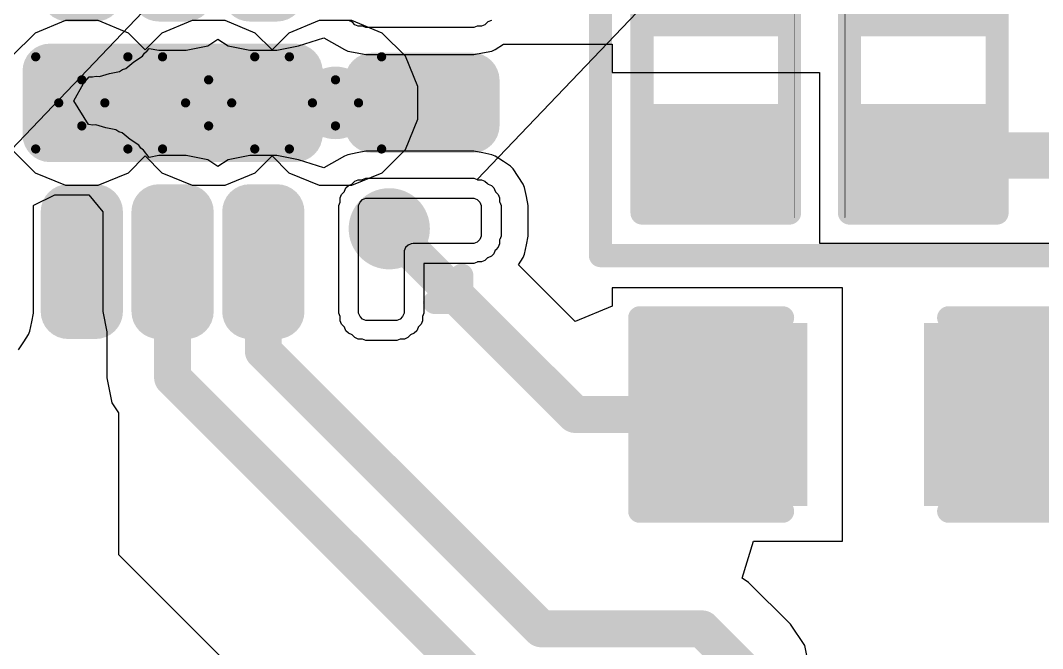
# Model space of a CAD drawing. Header units: inches. Extents: x -11 to 5428, y 0 to 5423.
# Drawn here: x 318.52 to 324.15, y 66.49 to 69.95 of the extents above; entities that cross this region are included whole.
import ezdxf

# ---------------------------------------------------------------- set-up
doc = ezdxf.new("R2010")
doc.units = ezdxf.units.IN
for name, color, linetype in [('Bottom Layer', 5, 'Continuous'), ('Drill Drawing', 1, 'Continuous'), ('GND', 16, 'Continuous'), ('PWR', 76, 'Continuous'), ('Top Layer', 1, 'Continuous'), ('Top Overlay', 2, 'Continuous'), ('Top Paste', 8, 'Continuous'), ('Top Solder', 216, 'Continuous'), ('Via Holes', 16, 'Continuous')]:
    doc.layers.add(name, color=color, linetype=linetype)

# ---------------------------------------------------------------- blocks, each defined once
blk = doc.blocks.new('C___0603_585')
at = {"layer": 'Top Layer'}
for points in [[(-0.381, 0.4445), (-0.381, -0.4445), (-1.143, -0.4445), (-1.143, 0.4445)], [(1.143, 0.4445), (1.143, -0.4445), (0.381, -0.4445), (0.381, 0.4445)]]:
    blk.add_hatch(color=1, dxfattribs=at).paths.add_polyline_path(points)
at = {"layer": 'Top Paste'}
for points in [[(-0.381, 0.4445), (-0.381, -0.4445), (-1.143, -0.4445), (-1.143, 0.4445)], [(1.143, 0.4445), (1.143, -0.4445), (0.381, -0.4445), (0.381, 0.4445)]]:
    blk.add_hatch(color=8, dxfattribs=at).paths.add_polyline_path(points)
at = {"layer": 'Top Solder'}
for points in [[(-0.321, 0.5045), (-0.321, -0.5045), (-1.203, -0.5045), (-1.203, 0.5045)], [(1.203, 0.5045), (1.203, -0.5045), (0.321, -0.5045), (0.321, 0.5045)]]:
    blk.add_hatch(color=216, dxfattribs=at).paths.add_polyline_path(points)
at = {"layer": 'Top Overlay'}
for points in [[(-1.2446, 0.5334, 0.127, 0.127, 0), (-1.2446, -0.5334, 0.127, 0.127, 0)], [(-0.4572, 0.5334, 0.127, 0.127, 0), (-1.2446, 0.5334, 0.127, 0.127, 0)], [(1.2446, 0.5334, 0.127, 0.127, 0), (0.4572, 0.5334, 0.127, 0.127, 0)], [(1.2446, 0.5334, 0.127, 0.127, 0), (1.2446, -0.5334, 0.127, 0.127, 0)], [(-0.4572, -0.5334, 0.127, 0.127, 0), (-1.2446, -0.5334, 0.127, 0.127, 0)], [(1.2446, -0.5334, 0.127, 0.127, 0), (0.4572, -0.5334, 0.127, 0.127, 0)]]:
    blk.add_lwpolyline(points, format="xyseb", dxfattribs=at)
for points in [[(-1.2764, 0.5334, 0.0635, 0.0635, 1), (-1.2129, 0.5334, 0.0635, 0.0635, 1)], [(-1.2764, 0.5334, 0.0635, 0.0635, 1), (-1.2129, 0.5334, 0.0635, 0.0635, 1)], [(-0.489, 0.5334, 0.0635, 0.0635, 1), (-0.4255, 0.5334, 0.0635, 0.0635, 1)], [(0.4254, 0.5334, 0.0635, 0.0635, 1), (0.4889, 0.5334, 0.0635, 0.0635, 1)], [(1.2128, 0.5334, 0.0635, 0.0635, 1), (1.2763, 0.5334, 0.0635, 0.0635, 1)], [(1.2128, 0.5334, 0.0635, 0.0635, 1), (1.2763, 0.5334, 0.0635, 0.0635, 1)], [(-1.2764, -0.5334, 0.0635, 0.0635, 1), (-1.2129, -0.5334, 0.0635, 0.0635, 1)], [(-1.2764, -0.5334, 0.0635, 0.0635, 1), (-1.2129, -0.5334, 0.0635, 0.0635, 1)], [(-0.489, -0.5334, 0.0635, 0.0635, 1), (-0.4255, -0.5334, 0.0635, 0.0635, 1)], [(0.4254, -0.5334, 0.0635, 0.0635, 1), (0.4889, -0.5334, 0.0635, 0.0635, 1)], [(1.2128, -0.5334, 0.0635, 0.0635, 1), (1.2763, -0.5334, 0.0635, 0.0635, 1)], [(1.2128, -0.5334, 0.0635, 0.0635, 1), (1.2763, -0.5334, 0.0635, 0.0635, 1)]]:
    blk.add_lwpolyline(points, format="xyseb", close=True, dxfattribs=at)
blk = doc.blocks.new('R___0402_596')
at = {"layer": 'Top Layer'}
for points in [[(-0.6985, -0.3175), (-0.6985, 0.3175), (-0.2413, 0.3175), (-0.2413, -0.3175)], [(0.2413, -0.3175), (0.2413, 0.3175), (0.6985, 0.3175), (0.6985, -0.3175)]]:
    blk.add_hatch(color=1, dxfattribs=at).paths.add_polyline_path(points)
at = {"layer": 'Top Paste'}
for points in [[(-0.6985, -0.3175), (-0.6985, 0.3175), (-0.2413, 0.3175), (-0.2413, -0.3175)], [(0.2413, -0.3175), (0.2413, 0.3175), (0.6985, 0.3175), (0.6985, -0.3175)]]:
    blk.add_hatch(color=8, dxfattribs=at).paths.add_polyline_path(points)
at = {"layer": 'Top Solder'}
for points in [[(-0.7535, -0.3725), (-0.7535, 0.3725), (-0.1863, 0.3725), (-0.1863, -0.3725)], [(0.1863, -0.3725), (0.1863, 0.3725), (0.7535, 0.3725), (0.7535, -0.3725)]]:
    blk.add_hatch(color=216, dxfattribs=at).paths.add_polyline_path(points)
at = {"layer": 'Top Overlay'}
for points in [[(-0.7874, -0.4064, 0.127, 0.127, 0), (-0.7874, 0.4064, 0.127, 0.127, 0)], [(0.7874, 0.4064, 0.127, 0.127, 0), (-0.7874, 0.4064, 0.127, 0.127, 0)], [(0.7874, -0.4064, 0.127, 0.127, 0), (0.7874, 0.4064, 0.127, 0.127, 0)], [(0.7874, -0.4064, 0.127, 0.127, 0), (-0.7874, -0.4064, 0.127, 0.127, 0)], [(0.8128, -0.4318, 0.00323, 0.00323, 0), (-0.8128, -0.4318, 0.00323, 0.00323, 0)]]:
    blk.add_lwpolyline(points, format="xyseb", dxfattribs=at)
for points in [[(-0.8191, 0.4064, 0.0635, 0.0635, 1), (-0.7556, 0.4064, 0.0635, 0.0635, 1)], [(-0.8191, 0.4064, 0.0635, 0.0635, 1), (-0.7556, 0.4064, 0.0635, 0.0635, 1)], [(0.7557, 0.4064, 0.0635, 0.0635, 1), (0.8192, 0.4064, 0.0635, 0.0635, 1)], [(0.7557, 0.4064, 0.0635, 0.0635, 1), (0.8192, 0.4064, 0.0635, 0.0635, 1)], [(-0.8191, -0.4064, 0.0635, 0.0635, 1), (-0.7556, -0.4064, 0.0635, 0.0635, 1)], [(-0.8191, -0.4064, 0.0635, 0.0635, 1), (-0.7556, -0.4064, 0.0635, 0.0635, 1)], [(0.7557, -0.4064, 0.0635, 0.0635, 1), (0.8192, -0.4064, 0.0635, 0.0635, 1)], [(0.7557, -0.4064, 0.0635, 0.0635, 1), (0.8192, -0.4064, 0.0635, 0.0635, 1)], [(-0.8136, -0.4318, 0.00161, 0.00161, 1), (-0.812, -0.4318, 0.00161, 0.00161, 1)], [(0.812, -0.4318, 0.00161, 0.00161, 1), (0.8136, -0.4318, 0.00161, 0.00161, 1)]]:
    blk.add_lwpolyline(points, format="xyseb", close=True, dxfattribs=at)
blk = doc.blocks.new('R___0402_609')
at = {"layer": 'Top Layer'}
for points in [[(-0.6985, -0.3175), (-0.6985, 0.3175), (-0.2413, 0.3175), (-0.2413, -0.3175)], [(0.2413, -0.3175), (0.2413, 0.3175), (0.6985, 0.3175), (0.6985, -0.3175)]]:
    blk.add_hatch(color=1, dxfattribs=at).paths.add_polyline_path(points)
at = {"layer": 'Top Paste'}
for points in [[(-0.6985, -0.3175), (-0.6985, 0.3175), (-0.2413, 0.3175), (-0.2413, -0.3175)], [(0.2413, -0.3175), (0.2413, 0.3175), (0.6985, 0.3175), (0.6985, -0.3175)]]:
    blk.add_hatch(color=8, dxfattribs=at).paths.add_polyline_path(points)
at = {"layer": 'Top Solder'}
for points in [[(-0.7535, -0.3725), (-0.7535, 0.3725), (-0.1863, 0.3725), (-0.1863, -0.3725)], [(0.1863, -0.3725), (0.1863, 0.3725), (0.7535, 0.3725), (0.7535, -0.3725)]]:
    blk.add_hatch(color=216, dxfattribs=at).paths.add_polyline_path(points)
at = {"layer": 'Top Overlay'}
for points in [[(-0.7874, 0.4064, 0.127, 0.127, 0), (-0.7874, -0.4064, 0.127, 0.127, 0)], [(-0.7874, 0.4064, 0.127, 0.127, 0), (0.7874, 0.4064, 0.127, 0.127, 0)], [(0.7874, 0.4064, 0.127, 0.127, 0), (0.7874, -0.4064, 0.127, 0.127, 0)], [(-0.7874, -0.4064, 0.127, 0.127, 0), (0.7874, -0.4064, 0.127, 0.127, 0)], [(-0.8128, -0.4318, 0.00323, 0.00323, 0), (0.8128, -0.4318, 0.00323, 0.00323, 0)]]:
    blk.add_lwpolyline(points, format="xyseb", dxfattribs=at)
for points in [[(-0.8192, 0.4064, 0.0635, 0.0635, 1), (-0.7557, 0.4064, 0.0635, 0.0635, 1)], [(-0.8192, 0.4064, 0.0635, 0.0635, 1), (-0.7557, 0.4064, 0.0635, 0.0635, 1)], [(0.7556, 0.4064, 0.0635, 0.0635, 1), (0.8191, 0.4064, 0.0635, 0.0635, 1)], [(0.7556, 0.4064, 0.0635, 0.0635, 1), (0.8191, 0.4064, 0.0635, 0.0635, 1)], [(-0.8192, -0.4064, 0.0635, 0.0635, 1), (-0.7557, -0.4064, 0.0635, 0.0635, 1)], [(-0.8192, -0.4064, 0.0635, 0.0635, 1), (-0.7557, -0.4064, 0.0635, 0.0635, 1)], [(0.7556, -0.4064, 0.0635, 0.0635, 1), (0.8191, -0.4064, 0.0635, 0.0635, 1)], [(0.7556, -0.4064, 0.0635, 0.0635, 1), (0.8191, -0.4064, 0.0635, 0.0635, 1)], [(-0.8136, -0.4318, 0.00161, 0.00161, 1), (-0.812, -0.4318, 0.00161, 0.00161, 1)], [(0.812, -0.4318, 0.00161, 0.00161, 1), (0.8136, -0.4318, 0.00161, 0.00161, 1)]]:
    blk.add_lwpolyline(points, format="xyseb", close=True, dxfattribs=at)
blk = doc.blocks.new('13_WQFN_HR__3_2__610')
at = {"layer": 'Top Layer'}
h = blk.add_hatch(color=1, dxfattribs=at)
edge = h.paths.add_edge_path()
edge.add_arc((-0.1755, 0.6755), 0.0495, 90, 180)
edge.add_line((-0.225, 0.6755), (-0.225, -0.6755))
edge.add_arc((-0.1755, -0.6755), 0.0495, 180, 270)
edge.add_line((-0.1755, -0.725), (0.1755, -0.725))
edge.add_arc((0.1755, -0.6755), 0.0495, 270, 360)
edge.add_line((0.225, -0.6755), (0.225, 0.6755))
edge.add_arc((0.1755, 0.6755), 0.0495, 0, 90)
edge.add_line((0.1755, 0.725), (-0.1755, 0.725))
h = blk.add_hatch(color=1, dxfattribs=at)
edge = h.paths.add_edge_path()
edge.add_arc((-1.15, 0.575), 0.05, 90, 180)
edge.add_line((-1.2, 0.575), (-1.2, 0.425))
edge.add_arc((-1.15, 0.425), 0.05, 180, 270)
edge.add_line((-1.15, 0.375), (-0.6, 0.375))
edge.add_arc((-0.6, 0.425), 0.05, 270, 360)
edge.add_line((-0.55, 0.425), (-0.55, 0.575))
edge.add_arc((-0.6, 0.575), 0.05, 0, 90)
edge.add_line((-0.6, 0.625), (-1.15, 0.625))
h = blk.add_hatch(color=1, dxfattribs=at)
edge = h.paths.add_edge_path()
edge.add_arc((-1.15, 0.075), 0.05, 90, 180)
edge.add_line((-1.2, 0.075), (-1.2, -0.075))
edge.add_arc((-1.15, -0.075), 0.05, 180, 270)
edge.add_line((-1.15, -0.125), (-0.6, -0.125))
edge.add_arc((-0.6, -0.075), 0.05, 270, 360)
edge.add_line((-0.55, -0.075), (-0.55, 0.075))
edge.add_arc((-0.6, 0.075), 0.05, 0, 90)
edge.add_line((-0.6, 0.125), (-1.15, 0.125))
h = blk.add_hatch(color=1, dxfattribs=at)
edge = h.paths.add_edge_path()
edge.add_arc((-1.15, -0.425), 0.05, 90, 180)
edge.add_line((-1.2, -0.425), (-1.2, -0.575))
edge.add_arc((-1.15, -0.575), 0.05, 180, 270)
edge.add_line((-1.15, -0.625), (-0.6, -0.625))
edge.add_arc((-0.6, -0.575), 0.05, 270, 360)
edge.add_line((-0.55, -0.575), (-0.55, -0.425))
edge.add_arc((-0.6, -0.425), 0.05, 0, 90)
edge.add_line((-0.6, -0.375), (-1.15, -0.375))
h = blk.add_hatch(color=1, dxfattribs=at)
edge = h.paths.add_edge_path()
edge.add_arc((-0.1242, -1.1007), 0.0507, 90, 180)
edge.add_line((-0.175, -1.1007), (-0.175, -1.6492))
edge.add_arc((-0.1242, -1.6492), 0.0507, 180, 270)
edge.add_line((-0.1242, -1.7), (0.1243, -1.7))
edge.add_arc((0.1243, -1.6492), 0.0507, 270, 360)
edge.add_line((0.175, -1.6492), (0.175, -1.1007))
edge.add_arc((0.1243, -1.1007), 0.0507, 0, 90)
edge.add_line((0.1243, -1.05), (-0.1242, -1.05))
h = blk.add_hatch(color=1, dxfattribs=at)
edge = h.paths.add_edge_path()
edge.add_arc((-0.6938, -1.1938), 0.1221, 0, 360)
at = {"layer": 'Top Paste'}
h = blk.add_hatch(color=8, dxfattribs=at)
edge = h.paths.add_edge_path()
edge.add_arc((-0.1755, 0.6755), 0.0495, 90, 180)
edge.add_line((-0.225, 0.6755), (-0.225, -0.6755))
edge.add_arc((-0.1755, -0.6755), 0.0495, 180, 270)
edge.add_line((-0.1755, -0.725), (0.1755, -0.725))
edge.add_arc((0.1755, -0.6755), 0.0495, 270, 360)
edge.add_line((0.225, -0.6755), (0.225, 0.6755))
edge.add_arc((0.1755, 0.6755), 0.0495, 0, 90)
edge.add_line((0.1755, 0.725), (-0.1755, 0.725))
h = blk.add_hatch(color=8, dxfattribs=at)
edge = h.paths.add_edge_path()
edge.add_arc((-1.15, 0.575), 0.05, 90, 180)
edge.add_line((-1.2, 0.575), (-1.2, 0.425))
edge.add_arc((-1.15, 0.425), 0.05, 180, 270)
edge.add_line((-1.15, 0.375), (-0.6, 0.375))
edge.add_arc((-0.6, 0.425), 0.05, 270, 360)
edge.add_line((-0.55, 0.425), (-0.55, 0.575))
edge.add_arc((-0.6, 0.575), 0.05, 0, 90)
edge.add_line((-0.6, 0.625), (-1.15, 0.625))
h = blk.add_hatch(color=8, dxfattribs=at)
edge = h.paths.add_edge_path()
edge.add_arc((-1.15, 0.075), 0.05, 90, 180)
edge.add_line((-1.2, 0.075), (-1.2, -0.075))
edge.add_arc((-1.15, -0.075), 0.05, 180, 270)
edge.add_line((-1.15, -0.125), (-0.6, -0.125))
edge.add_arc((-0.6, -0.075), 0.05, 270, 360)
edge.add_line((-0.55, -0.075), (-0.55, 0.075))
edge.add_arc((-0.6, 0.075), 0.05, 0, 90)
edge.add_line((-0.6, 0.125), (-1.15, 0.125))
h = blk.add_hatch(color=8, dxfattribs=at)
edge = h.paths.add_edge_path()
edge.add_arc((-1.15, -0.425), 0.05, 90, 180)
edge.add_line((-1.2, -0.425), (-1.2, -0.575))
edge.add_arc((-1.15, -0.575), 0.05, 180, 270)
edge.add_line((-1.15, -0.625), (-0.6, -0.625))
edge.add_arc((-0.6, -0.575), 0.05, 270, 360)
edge.add_line((-0.55, -0.575), (-0.55, -0.425))
edge.add_arc((-0.6, -0.425), 0.05, 0, 90)
edge.add_line((-0.6, -0.375), (-1.15, -0.375))
h = blk.add_hatch(color=8, dxfattribs=at)
edge = h.paths.add_edge_path()
edge.add_arc((-0.1242, -1.1007), 0.0507, 90, 180)
edge.add_line((-0.175, -1.1007), (-0.175, -1.6492))
edge.add_arc((-0.1242, -1.6492), 0.0507, 180, 270)
edge.add_line((-0.1242, -1.7), (0.1243, -1.7))
edge.add_arc((0.1243, -1.6492), 0.0507, 270, 360)
edge.add_line((0.175, -1.6492), (0.175, -1.1007))
edge.add_arc((0.1243, -1.1007), 0.0507, 0, 90)
edge.add_line((0.1243, -1.05), (-0.1242, -1.05))
h = blk.add_hatch(color=8, dxfattribs=at)
edge = h.paths.add_edge_path()
edge.add_arc((-0.6938, -1.1938), 0.1221, 0, 360)
at = {"layer": 'Top Solder'}
h = blk.add_hatch(color=216, dxfattribs=at)
edge = h.paths.add_edge_path()
edge.add_arc((-0.1755, 0.6755), 0.1511, 90, 180)
edge.add_line((-0.3266, 0.6755), (-0.3266, -0.6755))
edge.add_arc((-0.1755, -0.6755), 0.1511, 180, 270)
edge.add_line((-0.1755, -0.8266), (0.1755, -0.8266))
edge.add_arc((0.1755, -0.6755), 0.1511, 270, 360)
edge.add_line((0.3266, -0.6755), (0.3266, 0.6755))
edge.add_arc((0.1755, 0.6755), 0.1511, 0, 90)
edge.add_line((0.1755, 0.8266), (-0.1755, 0.8266))
h = blk.add_hatch(color=216, dxfattribs=at)
edge = h.paths.add_edge_path()
edge.add_arc((-1.15, 0.575), 0.1516, 90, 180)
edge.add_line((-1.3016, 0.575), (-1.3016, 0.425))
edge.add_arc((-1.15, 0.425), 0.1516, 180, 270)
edge.add_line((-1.15, 0.2734), (-0.6, 0.2734))
edge.add_arc((-0.6, 0.425), 0.1516, 270, 360)
edge.add_line((-0.4484, 0.425), (-0.4484, 0.575))
edge.add_arc((-0.6, 0.575), 0.1516, 0, 90)
edge.add_line((-0.6, 0.7266), (-1.15, 0.7266))
h = blk.add_hatch(color=216, dxfattribs=at)
edge = h.paths.add_edge_path()
edge.add_arc((0.6, 0.575), 0.1516, 90, 180)
edge.add_line((0.4484, 0.575), (0.4484, 0.425))
edge.add_arc((0.6, 0.425), 0.1516, 180, 270)
edge.add_line((0.6, 0.2734), (1.15, 0.2734))
edge.add_arc((1.15, 0.425), 0.1516, 270, 360)
edge.add_line((1.3016, 0.425), (1.3016, 0.575))
edge.add_arc((1.15, 0.575), 0.1516, 0, 90)
edge.add_line((1.15, 0.7266), (0.6, 0.7266))
h = blk.add_hatch(color=216, dxfattribs=at)
edge = h.paths.add_edge_path()
edge.add_arc((-1.15, 0.075), 0.1516, 90, 180)
edge.add_line((-1.3016, 0.075), (-1.3016, -0.075))
edge.add_arc((-1.15, -0.075), 0.1516, 180, 270)
edge.add_line((-1.15, -0.2266), (-0.6, -0.2266))
edge.add_arc((-0.6, -0.075), 0.1516, 270, 360)
edge.add_line((-0.4484, -0.075), (-0.4484, 0.075))
edge.add_arc((-0.6, 0.075), 0.1516, 0, 90)
edge.add_line((-0.6, 0.2266), (-1.15, 0.2266))
h = blk.add_hatch(color=216, dxfattribs=at)
edge = h.paths.add_edge_path()
edge.add_arc((0.6, 0.075), 0.1516, 90, 180)
edge.add_line((0.4484, 0.075), (0.4484, -0.075))
edge.add_arc((0.6, -0.075), 0.1516, 180, 270)
edge.add_line((0.6, -0.2266), (1.15, -0.2266))
edge.add_arc((1.15, -0.075), 0.1516, 270, 360)
edge.add_line((1.3016, -0.075), (1.3016, 0.075))
edge.add_arc((1.15, 0.075), 0.1516, 0, 90)
edge.add_line((1.15, 0.2266), (0.6, 0.2266))
h = blk.add_hatch(color=216, dxfattribs=at)
edge = h.paths.add_edge_path()
edge.add_arc((-1.15, -0.425), 0.1516, 90, 180)
edge.add_line((-1.3016, -0.425), (-1.3016, -0.575))
edge.add_arc((-1.15, -0.575), 0.1516, 180, 270)
edge.add_line((-1.15, -0.7266), (-0.6, -0.7266))
edge.add_arc((-0.6, -0.575), 0.1516, 270, 360)
edge.add_line((-0.4484, -0.575), (-0.4484, -0.425))
edge.add_arc((-0.6, -0.425), 0.1516, 0, 90)
edge.add_line((-0.6, -0.2734), (-1.15, -0.2734))
h = blk.add_hatch(color=216, dxfattribs=at)
edge = h.paths.add_edge_path()
edge.add_arc((0.6, -0.425), 0.1516, 90, 180)
edge.add_line((0.4484, -0.425), (0.4484, -0.575))
edge.add_arc((0.6, -0.575), 0.1516, 180, 270)
edge.add_line((0.6, -0.7266), (1.15, -0.7266))
edge.add_arc((1.15, -0.575), 0.1516, 270, 360)
edge.add_line((1.3016, -0.575), (1.3016, -0.425))
edge.add_arc((1.15, -0.425), 0.1516, 0, 90)
edge.add_line((1.15, -0.2734), (0.6, -0.2734))
h = blk.add_hatch(color=216, dxfattribs=at)
edge = h.paths.add_edge_path()
edge.add_arc((-0.1242, -1.1007), 0.1523, 90, 180)
edge.add_line((-0.2766, -1.1007), (-0.2766, -1.6492))
edge.add_arc((-0.1242, -1.6492), 0.1523, 180, 270)
edge.add_line((-0.1242, -1.8016), (0.1243, -1.8016))
edge.add_arc((0.1243, -1.6492), 0.1523, 270, 360)
edge.add_line((0.2766, -1.6492), (0.2766, -1.1007))
edge.add_arc((0.1243, -1.1007), 0.1523, 0, 90)
edge.add_line((0.1243, -0.9484), (-0.1242, -0.9484))
h = blk.add_hatch(color=216, dxfattribs=at)
edge = h.paths.add_edge_path()
edge.add_arc((-0.6938, -1.1938), 0.2237, 0, 360)
at = {"layer": 'Top Layer'}
for p, q in [((-1.2, -1.0651), (-1.1924, -1.0467)), ((-1.2, -1.075), (-1.2, -1.0651)), ((-1.1924, -1.0467), (-1.1783, -1.0326)), ((-1.1783, -1.0326), (-1.1599, -1.025)), ((-1.1599, -1.025), (-1.15, -1.025)), ((-1.15, -1.025), (-1.15, -1.025)), ((-1.15, -1.025), (-0.575, -1.025)), ((-0.575, -1.025), (-0.5651, -1.025)), ((-0.5651, -1.025), (-0.5467, -1.0326)), ((-0.5467, -1.0326), (-0.5326, -1.0467)), ((-0.5326, -1.0467), (-0.525, -1.0651)), ((-0.525, -1.0651), (-0.525, -1.075)), ((-1.2, -1.225), (-1.2, -1.075)), ((-0.525, -1.075), (-0.525, -1.075)), ((-0.525, -1.075), (-0.525, -1.65)), ((-1.2, -1.235), (-1.2, -1.225)), ((-1.2, -1.225), (-1.2, -1.225)), ((-1.1924, -1.2534), (-1.2, -1.235)), ((-1.1783, -1.2674), (-1.1924, -1.2534)), ((-1.1599, -1.275), (-1.1783, -1.2674)), ((-1.15, -1.275), (-1.1599, -1.275)), ((-0.825, -1.275), (-1.15, -1.275)), ((-0.8152, -1.276), (-0.825, -1.275)), ((-0.825, -1.275), (-0.825, -1.275)), ((-0.7972, -1.2835), (-0.8152, -1.276)), ((-0.7834, -1.2973), (-0.7972, -1.2835)), ((-0.776, -1.3153), (-0.7834, -1.2973)), ((-0.775, -1.325), (-0.776, -1.3153)), ((-0.775, -1.65), (-0.775, -1.325)), ((-0.775, -1.66), (-0.775, -1.65)), ((-0.775, -1.65), (-0.775, -1.65)), ((-0.7674, -1.6784), (-0.775, -1.66)), ((-0.7533, -1.6924), (-0.7674, -1.6784)), ((-0.5326, -1.6784), (-0.5467, -1.6924)), ((-0.525, -1.66), (-0.5326, -1.6784)), ((-0.525, -1.65), (-0.525, -1.66)), ((-0.7349, -1.7), (-0.7533, -1.6924)), ((-0.725, -1.7), (-0.7349, -1.7)), ((-0.575, -1.7), (-0.725, -1.7)), ((-0.575, -1.7), (-0.575, -1.7)), ((-0.565, -1.7), (-0.575, -1.7)), ((-0.575, -1.7), (-0.575, -1.7)), ((-0.5467, -1.6924), (-0.565, -1.7))]:
    blk.add_line(p, q, dxfattribs=at)
at = {"layer": 'Top Overlay'}
for points in [[(-1.1, -1.4433, 0.127, 0.127, 0), (-1.1, -1.5933, 0.127, 0.127, 0)], [(-1.1, -1.5933, 0.127, 0.127, 0), (-0.95, -1.5933, 0.127, 0.127, 0)]]:
    blk.add_lwpolyline(points, format="xyseb", dxfattribs=at)
for points in [[(-1.1318, -1.4433, 0.0635, 0.0635, 1), (-1.0683, -1.4433, 0.0635, 0.0635, 1)], [(-1.1318, -1.5933, 0.0635, 0.0635, 1), (-1.0683, -1.5933, 0.0635, 0.0635, 1)], [(-1.1318, -1.5933, 0.0635, 0.0635, 1), (-1.0683, -1.5933, 0.0635, 0.0635, 1)], [(-0.9818, -1.5933, 0.0635, 0.0635, 1), (-0.9183, -1.5933, 0.0635, 0.0635, 1)]]:
    blk.add_lwpolyline(points, format="xyseb", close=True, dxfattribs=at)
at = {"layer": 'Top Solder'}
for p, q in [((-0.4227, 1.0466), (5353.8681, -5108.1983)), ((-1.2701, -0.9689), (-1.2561, -0.9549)), ((-1.2561, -0.9549), (-1.2359, -0.9465)), ((-1.2359, -0.9465), (-1.2345, -0.9451)), ((-1.2345, -0.9451), (-1.2204, -0.931)), ((-1.2345, -0.9451), (-1.2345, -0.9451)), ((-1.2204, -0.931), (-1.202, -0.9234)), ((-1.202, -0.9234), (-1.1802, -0.9234)), ((-1.1802, -0.9234), (-1.1783, -0.9227)), ((-1.1783, -0.9227), (-1.1599, -0.9151)), ((-1.1783, -0.9227), (-1.1783, -0.9227)), ((-1.1599, -0.9151), (-1.15, -0.9151)), ((-1.15, -0.9151), (-0.575, -0.9151)), ((-0.575, -0.9151), (-0.575, -0.9151)), ((-0.575, -0.9151), (-0.5651, -0.9151)), ((-0.5651, -0.9151), (-0.5467, -0.9227)), ((-0.5467, -0.9227), (-0.5467, -0.9227)), ((-0.5467, -0.9227), (-0.5448, -0.9234)), ((-0.5448, -0.9234), (-0.523, -0.9234)), ((-0.523, -0.9234), (-0.5046, -0.931)), ((-0.5046, -0.931), (-0.4905, -0.9451)), ((-0.4905, -0.9451), (-0.4891, -0.9465)), ((-0.4891, -0.9465), (-0.4873, -0.9472)), ((-0.4873, -0.9472), (-0.4873, -0.9473)), ((-0.4873, -0.9473), (-0.4689, -0.9549)), ((-0.4689, -0.9549), (-0.4548, -0.9689)), ((-1.3016, -1.023), (-1.294, -1.0046)), ((-1.294, -1.0046), (-1.2799, -0.9906)), ((-1.2799, -0.9905), (-1.2785, -0.9891)), ((-1.2799, -0.9906), (-1.2799, -0.9905)), ((-1.2785, -0.9891), (-1.2701, -0.9689)), ((-0.4548, -0.9689), (-0.4472, -0.9873)), ((-0.4472, -0.9873), (-0.4472, -0.9873)), ((-0.4472, -0.9873), (-0.4465, -0.9892)), ((-0.4465, -0.9892), (-0.4451, -0.9906)), ((-0.4451, -0.9906), (-0.431, -1.0046)), ((-0.431, -1.0046), (-0.4234, -1.023)), ((0.4234, -1.023), (0.431, -1.0046)), ((0.431, -1.0046), (0.4451, -0.9906)), ((0.4451, -0.9906), (0.4465, -0.9892)), ((0.4465, -0.9892), (0.4472, -0.9873)), ((0.4472, -0.9873), (0.4548, -0.9689)), ((0.4472, -0.9873), (0.4472, -0.9873)), ((-1.31, -1.0651), (-1.3024, -1.0467)), ((-1.31, -1.075), (-1.31, -1.0651)), ((-1.3024, -1.0467), (-1.3016, -1.0449)), ((-1.3024, -1.0467), (-1.3024, -1.0467)), ((-1.3016, -1.0449), (-1.3016, -1.023)), ((-0.4234, -1.023), (-0.4234, -1.0449)), ((-0.4234, -1.0449), (-0.4226, -1.0467)), ((-0.4226, -1.0467), (-0.4226, -1.0467)), ((-0.4226, -1.0467), (-0.415, -1.0651)), ((-0.415, -1.0651), (-0.415, -1.075)), ((0.415, -1.0651), (0.4226, -1.0467)), ((0.415, -1.0751), (0.415, -1.0651)), ((0.4226, -1.0467), (0.4234, -1.0449)), ((0.4226, -1.0467), (0.4226, -1.0467)), ((0.4234, -1.0449), (0.4234, -1.023)), ((-1.31, -1.225), (-1.31, -1.075)), ((-0.415, -1.075), (-0.415, -1.075)), ((-0.415, -1.075), (-0.415, -1.65)), ((0.415, -1.65), (0.415, -1.0751)), ((0.415, -1.0751), (0.415, -1.0751)), ((-1.31, -1.235), (-1.31, -1.225)), ((-1.31, -1.225), (-1.31, -1.225)), ((-1.31, -1.225), (-1.31, -1.225)), ((-1.3024, -1.2534), (-1.31, -1.235)), ((-1.3016, -1.2552), (-1.3024, -1.2534)), ((-1.3024, -1.2534), (-1.3024, -1.2534)), ((-1.3016, -1.2771), (-1.3016, -1.2552)), ((-1.294, -1.2954), (-1.3016, -1.2771)), ((-1.2799, -1.3095), (-1.294, -1.2954)), ((-1.2785, -1.3109), (-1.2799, -1.3095)), ((-1.2799, -1.3095), (-1.2799, -1.3095)), ((-1.2701, -1.3311), (-1.2785, -1.3109)), ((-1.2561, -1.3452), (-1.2701, -1.3311)), ((-1.2377, -1.3528), (-1.2561, -1.3452)), ((-1.2359, -1.3536), (-1.2377, -1.3528)), ((-1.2377, -1.3528), (-1.2377, -1.3528)), ((-1.2345, -1.355), (-1.2359, -1.3536)), ((-1.2204, -1.369), (-1.2345, -1.355)), ((-1.2345, -1.355), (-1.2345, -1.355)), ((-1.202, -1.3766), (-1.2204, -1.369)), ((-1.1802, -1.3766), (-1.202, -1.3766)), ((-1.1783, -1.3774), (-1.1802, -1.3766)), ((-1.1599, -1.385), (-1.1783, -1.3774)), ((-1.1783, -1.3774), (-1.1783, -1.3774)), ((-1.15, -1.385), (-1.1599, -1.385)), ((-0.885, -1.385), (-1.15, -1.385)), ((-0.885, -1.65), (-0.885, -1.385)), ((-0.885, -1.66), (-0.885, -1.65)), ((-0.8774, -1.6784), (-0.885, -1.66)), ((-0.8766, -1.6802), (-0.8774, -1.6784)), ((-0.8774, -1.6784), (-0.8774, -1.6784)), ((-0.8766, -1.7021), (-0.8766, -1.6802)), ((-0.4226, -1.6783), (-0.4234, -1.6802)), ((-0.4234, -1.6802), (-0.4234, -1.702)), ((-0.415, -1.6599), (-0.4226, -1.6783)), ((-0.4226, -1.6783), (-0.4226, -1.6783)), ((-0.4226, -1.6783), (5353.8681, -5108.1983)), ((-0.415, -1.65), (-0.415, -1.6599)), ((0.415, -1.66), (0.415, -1.65)), ((0.4226, -1.6784), (0.415, -1.66)), ((0.4234, -1.6802), (0.4226, -1.6784)), ((0.4226, -1.6784), (0.4226, -1.6784)), ((0.4234, -1.7021), (0.4234, -1.6802)), ((-0.869, -1.7204), (-0.8766, -1.7021)), ((-0.8549, -1.7345), (-0.869, -1.7204)), ((-0.8535, -1.7359), (-0.8549, -1.7345)), ((-0.8549, -1.7345), (-0.8549, -1.7345)), ((-0.8451, -1.7561), (-0.8535, -1.7359)), ((-0.4472, -1.7377), (-0.4548, -1.7561)), ((-0.4464, -1.7359), (-0.4472, -1.7377)), ((-0.4472, -1.7377), (-0.4472, -1.7377)), ((-0.4451, -1.7345), (-0.4464, -1.7359)), ((-0.431, -1.7204), (-0.4451, -1.7345)), ((-0.4451, -1.7345), (-0.4451, -1.7345)), ((-0.4234, -1.702), (-0.431, -1.7204)), ((0.431, -1.7204), (0.4234, -1.7021)), ((0.4451, -1.7345), (0.431, -1.7204)), ((0.4465, -1.7359), (0.4451, -1.7345)), ((0.4451, -1.7345), (0.4451, -1.7345)), ((0.4548, -1.7561), (0.4465, -1.7359)), ((-0.8311, -1.7702), (-0.8451, -1.7561)), ((-0.8127, -1.7778), (-0.8311, -1.7702)), ((-0.8109, -1.7786), (-0.8127, -1.7778)), ((-0.8127, -1.7778), (-0.8127, -1.7778)), ((-0.8095, -1.78), (-0.8109, -1.7786)), ((-0.7954, -1.794), (-0.8095, -1.78)), ((-0.8095, -1.78), (-0.8095, -1.78)), ((-0.777, -1.8016), (-0.7954, -1.794)), ((-0.7552, -1.8016), (-0.777, -1.8016)), ((-0.7533, -1.8024), (-0.7552, -1.8016)), ((-0.5448, -1.8016), (-0.5466, -1.8024)), ((-0.523, -1.8016), (-0.5448, -1.8016)), ((-0.5046, -1.794), (-0.523, -1.8016)), ((-0.4905, -1.7799), (-0.5046, -1.794)), ((-0.4891, -1.7786), (-0.4905, -1.7799)), ((-0.4905, -1.7799), (-0.4905, -1.7799)), ((-0.4873, -1.7778), (-0.4891, -1.7786)), ((-0.4689, -1.7702), (-0.4873, -1.7778)), ((-0.4873, -1.7778), (-0.4873, -1.7778)), ((-0.4548, -1.7561), (-0.4689, -1.7702)), ((-0.7349, -1.81), (-0.7533, -1.8024)), ((-0.7533, -1.8024), (-0.7533, -1.8024)), ((-0.725, -1.81), (-0.7349, -1.81)), ((-0.575, -1.81), (-0.725, -1.81)), ((-0.5651, -1.81), (-0.575, -1.81)), ((-0.575, -1.81), (-0.575, -1.81)), ((-0.575, -1.81), (-0.575, -1.81)), ((-0.575, -1.81), (-0.575, -1.81)), ((-0.575, -1.81), (-0.575, -1.81)), ((-0.5467, -1.8024), (-0.5651, -1.81)), ((-0.5466, -1.8024), (-0.5467, -1.8024))]:
    blk.add_line(p, q, dxfattribs=at)

msp = doc.modelspace()

# ---------------------------------------------------------------- hatches: boundary and pattern name
at = {"layer": 'Bottom Layer'}
h = msp.add_hatch(color=5, dxfattribs=at)
edge = h.paths.add_edge_path()
edge.add_arc((318.8591, 69.4984), 0.2, 0, 360)
h = msp.add_hatch(color=5, dxfattribs=at)
edge = h.paths.add_edge_path()
edge.add_arc((319.5579, 69.4984), 0.2, 0, 360)
h = msp.add_hatch(color=5, dxfattribs=at)
edge = h.paths.add_edge_path()
edge.add_arc((320.2567, 69.4984), 0.2, 0, 360)
at = {"layer": 'GND'}
h = msp.add_hatch(color=16, dxfattribs=at)
edge = h.paths.add_edge_path()
edge.add_arc((318.8591, 69.4984), 0.2, 0, 360)
h = msp.add_hatch(color=16, dxfattribs=at)
edge = h.paths.add_edge_path()
edge.add_arc((319.5579, 69.4984), 0.2, 0, 360)
h = msp.add_hatch(color=16, dxfattribs=at)
edge = h.paths.add_edge_path()
edge.add_arc((320.2567, 69.4984), 0.2, 0, 360)
at = {"layer": 'PWR'}
h = msp.add_hatch(color=76, dxfattribs=at)
edge = h.paths.add_edge_path()
edge.add_arc((318.8591, 69.4984), 0.2, 0, 360)
h = msp.add_hatch(color=76, dxfattribs=at)
edge = h.paths.add_edge_path()
edge.add_arc((319.5579, 69.4984), 0.2, 0, 360)
h = msp.add_hatch(color=76, dxfattribs=at)
edge = h.paths.add_edge_path()
edge.add_arc((320.2567, 69.4984), 0.2, 0, 360)
at = {"layer": 'Top Layer'}
h = msp.add_hatch(color=1, dxfattribs=at)
edge = h.paths.add_edge_path()
edge.add_arc((318.8591, 69.4984), 0.2, 0, 360)
h = msp.add_hatch(color=1, dxfattribs=at)
edge = h.paths.add_edge_path()
edge.add_arc((319.5579, 69.4984), 0.2, 0, 360)
h = msp.add_hatch(color=1, dxfattribs=at)
edge = h.paths.add_edge_path()
edge.add_arc((320.2567, 69.4984), 0.2, 0, 360)
at = {"layer": 'Via Holes'}
h = msp.add_hatch(color=7, dxfattribs=at)
edge = h.paths.add_edge_path()
edge.add_arc((318.8591, 69.4984), 0.1, 0, 360)
h = msp.add_hatch(color=7, dxfattribs=at)
edge = h.paths.add_edge_path()
edge.add_arc((319.5579, 69.4984), 0.1, 0, 360)
h = msp.add_hatch(color=7, dxfattribs=at)
edge = h.paths.add_edge_path()
edge.add_arc((320.2567, 69.4984), 0.1, 0, 360)

# ---------------------------------------------------------------- linework, layer by layer
at = {"layer": 'Drill Drawing'}
for points in [[(318.6051, 69.7524, 0.0508, 0.0508, 0), (318.8591, 69.6254, 0.0508, 0.0508, 0)], [(318.6051, 69.7524, 0.0508, 0.0508, 0), (318.7321, 69.4984, 0.0508, 0.0508, 0)], [(318.8591, 69.6254, 0.0508, 0.0508, 0), (319.1131, 69.7524, 0.0508, 0.0508, 0)], [(318.9861, 69.4984, 0.0508, 0.0508, 0), (319.1131, 69.7524, 0.0508, 0.0508, 0)], [(319.3039, 69.7524, 0.0508, 0.0508, 0), (319.5579, 69.6254, 0.0508, 0.0508, 0)], [(319.3039, 69.7524, 0.0508, 0.0508, 0), (319.4309, 69.4984, 0.0508, 0.0508, 0)], [(319.5579, 69.6254, 0.0508, 0.0508, 0), (319.8119, 69.7524, 0.0508, 0.0508, 0)], [(319.6849, 69.4984, 0.0508, 0.0508, 0), (319.8119, 69.7524, 0.0508, 0.0508, 0)], [(320.0027, 69.7524, 0.0508, 0.0508, 0), (320.2567, 69.6254, 0.0508, 0.0508, 0)], [(320.0027, 69.7524, 0.0508, 0.0508, 0), (320.1297, 69.4984, 0.0508, 0.0508, 0)], [(320.2567, 69.6254, 0.0508, 0.0508, 0), (320.5107, 69.7524, 0.0508, 0.0508, 0)], [(320.3837, 69.4984, 0.0508, 0.0508, 0), (320.5107, 69.7524, 0.0508, 0.0508, 0)], [(318.6051, 69.2444, 0.0508, 0.0508, 0), (318.7321, 69.4984, 0.0508, 0.0508, 0)], [(318.9861, 69.4984, 0.0508, 0.0508, 0), (319.1131, 69.2444, 0.0508, 0.0508, 0)], [(319.3039, 69.2444, 0.0508, 0.0508, 0), (319.4309, 69.4984, 0.0508, 0.0508, 0)], [(319.6849, 69.4984, 0.0508, 0.0508, 0), (319.8119, 69.2444, 0.0508, 0.0508, 0)], [(320.0027, 69.2444, 0.0508, 0.0508, 0), (320.1297, 69.4984, 0.0508, 0.0508, 0)], [(320.3837, 69.4984, 0.0508, 0.0508, 0), (320.5107, 69.2444, 0.0508, 0.0508, 0)], [(318.6051, 69.2444, 0.0508, 0.0508, 0), (318.8591, 69.3714, 0.0508, 0.0508, 0)], [(318.8591, 69.3714, 0.0508, 0.0508, 0), (319.1131, 69.2444, 0.0508, 0.0508, 0)], [(319.3039, 69.2444, 0.0508, 0.0508, 0), (319.5579, 69.3714, 0.0508, 0.0508, 0)], [(319.5579, 69.3714, 0.0508, 0.0508, 0), (319.8119, 69.2444, 0.0508, 0.0508, 0)], [(320.0027, 69.2444, 0.0508, 0.0508, 0), (320.2567, 69.3714, 0.0508, 0.0508, 0)], [(320.2567, 69.3714, 0.0508, 0.0508, 0), (320.5107, 69.2444, 0.0508, 0.0508, 0)]]:
    msp.add_lwpolyline(points, format="xyseb", dxfattribs=at)
for points in [[(318.5924, 69.7524, 0.0254, 0.0254, 1), (318.6178, 69.7524, 0.0254, 0.0254, 1)], [(318.5924, 69.7524, 0.0254, 0.0254, 1), (318.6178, 69.7524, 0.0254, 0.0254, 1)], [(319.1004, 69.7524, 0.0254, 0.0254, 1), (319.1258, 69.7524, 0.0254, 0.0254, 1)], [(319.1004, 69.7524, 0.0254, 0.0254, 1), (319.1258, 69.7524, 0.0254, 0.0254, 1)], [(319.2912, 69.7524, 0.0254, 0.0254, 1), (319.3166, 69.7524, 0.0254, 0.0254, 1)], [(319.2912, 69.7524, 0.0254, 0.0254, 1), (319.3166, 69.7524, 0.0254, 0.0254, 1)], [(319.7992, 69.7524, 0.0254, 0.0254, 1), (319.8246, 69.7524, 0.0254, 0.0254, 1)], [(319.7992, 69.7524, 0.0254, 0.0254, 1), (319.8246, 69.7524, 0.0254, 0.0254, 1)], [(319.99, 69.7524, 0.0254, 0.0254, 1), (320.0154, 69.7524, 0.0254, 0.0254, 1)], [(319.99, 69.7524, 0.0254, 0.0254, 1), (320.0154, 69.7524, 0.0254, 0.0254, 1)], [(320.498, 69.7524, 0.0254, 0.0254, 1), (320.5234, 69.7524, 0.0254, 0.0254, 1)], [(320.498, 69.7524, 0.0254, 0.0254, 1), (320.5234, 69.7524, 0.0254, 0.0254, 1)], [(318.8464, 69.6254, 0.0254, 0.0254, 1), (318.8718, 69.6254, 0.0254, 0.0254, 1)], [(318.8464, 69.6254, 0.0254, 0.0254, 1), (318.8718, 69.6254, 0.0254, 0.0254, 1)], [(319.5452, 69.6254, 0.0254, 0.0254, 1), (319.5706, 69.6254, 0.0254, 0.0254, 1)], [(319.5452, 69.6254, 0.0254, 0.0254, 1), (319.5706, 69.6254, 0.0254, 0.0254, 1)], [(320.244, 69.6254, 0.0254, 0.0254, 1), (320.2694, 69.6254, 0.0254, 0.0254, 1)], [(320.244, 69.6254, 0.0254, 0.0254, 1), (320.2694, 69.6254, 0.0254, 0.0254, 1)], [(318.7194, 69.4984, 0.0254, 0.0254, 1), (318.7448, 69.4984, 0.0254, 0.0254, 1)], [(318.7194, 69.4984, 0.0254, 0.0254, 1), (318.7448, 69.4984, 0.0254, 0.0254, 1)], [(318.9734, 69.4984, 0.0254, 0.0254, 1), (318.9988, 69.4984, 0.0254, 0.0254, 1)], [(318.9734, 69.4984, 0.0254, 0.0254, 1), (318.9988, 69.4984, 0.0254, 0.0254, 1)], [(319.4182, 69.4984, 0.0254, 0.0254, 1), (319.4436, 69.4984, 0.0254, 0.0254, 1)], [(319.4182, 69.4984, 0.0254, 0.0254, 1), (319.4436, 69.4984, 0.0254, 0.0254, 1)], [(319.6722, 69.4984, 0.0254, 0.0254, 1), (319.6976, 69.4984, 0.0254, 0.0254, 1)], [(319.6722, 69.4984, 0.0254, 0.0254, 1), (319.6976, 69.4984, 0.0254, 0.0254, 1)], [(320.117, 69.4984, 0.0254, 0.0254, 1), (320.1424, 69.4984, 0.0254, 0.0254, 1)], [(320.117, 69.4984, 0.0254, 0.0254, 1), (320.1424, 69.4984, 0.0254, 0.0254, 1)], [(320.371, 69.4984, 0.0254, 0.0254, 1), (320.3964, 69.4984, 0.0254, 0.0254, 1)], [(320.371, 69.4984, 0.0254, 0.0254, 1), (320.3964, 69.4984, 0.0254, 0.0254, 1)], [(318.8464, 69.3714, 0.0254, 0.0254, 1), (318.8718, 69.3714, 0.0254, 0.0254, 1)], [(318.8464, 69.3714, 0.0254, 0.0254, 1), (318.8718, 69.3714, 0.0254, 0.0254, 1)], [(319.5452, 69.3714, 0.0254, 0.0254, 1), (319.5706, 69.3714, 0.0254, 0.0254, 1)], [(319.5452, 69.3714, 0.0254, 0.0254, 1), (319.5706, 69.3714, 0.0254, 0.0254, 1)], [(320.244, 69.3714, 0.0254, 0.0254, 1), (320.2694, 69.3714, 0.0254, 0.0254, 1)], [(320.244, 69.3714, 0.0254, 0.0254, 1), (320.2694, 69.3714, 0.0254, 0.0254, 1)], [(318.5924, 69.2444, 0.0254, 0.0254, 1), (318.6178, 69.2444, 0.0254, 0.0254, 1)], [(318.5924, 69.2444, 0.0254, 0.0254, 1), (318.6178, 69.2444, 0.0254, 0.0254, 1)], [(319.1004, 69.2444, 0.0254, 0.0254, 1), (319.1258, 69.2444, 0.0254, 0.0254, 1)], [(319.1004, 69.2444, 0.0254, 0.0254, 1), (319.1258, 69.2444, 0.0254, 0.0254, 1)], [(319.2912, 69.2444, 0.0254, 0.0254, 1), (319.3166, 69.2444, 0.0254, 0.0254, 1)], [(319.2912, 69.2444, 0.0254, 0.0254, 1), (319.3166, 69.2444, 0.0254, 0.0254, 1)], [(319.7992, 69.2444, 0.0254, 0.0254, 1), (319.8246, 69.2444, 0.0254, 0.0254, 1)], [(319.7992, 69.2444, 0.0254, 0.0254, 1), (319.8246, 69.2444, 0.0254, 0.0254, 1)], [(319.99, 69.2444, 0.0254, 0.0254, 1), (320.0154, 69.2444, 0.0254, 0.0254, 1)], [(319.99, 69.2444, 0.0254, 0.0254, 1), (320.0154, 69.2444, 0.0254, 0.0254, 1)], [(320.498, 69.2444, 0.0254, 0.0254, 1), (320.5234, 69.2444, 0.0254, 0.0254, 1)], [(320.498, 69.2444, 0.0254, 0.0254, 1), (320.5234, 69.2444, 0.0254, 0.0254, 1)]]:
    msp.add_lwpolyline(points, format="xyseb", close=True, dxfattribs=at)
at = {"layer": 'PWR'}
for p, q in [((318.7688, 69.9524), (318.602, 69.8833)), ((318.9495, 69.9524), (318.7688, 69.9524)), ((319.1163, 69.8833), (318.9495, 69.9524)), ((319.4676, 69.9524), (319.3008, 69.8833)), ((319.6483, 69.9524), (319.4676, 69.9524)), ((319.8151, 69.8833), (319.6483, 69.9524)), ((320.1664, 69.9524), (319.9996, 69.8833)), ((320.3471, 69.9524), (320.1664, 69.9524)), ((320.5139, 69.8833), (320.3471, 69.9524)), ((318.602, 69.8833), (318.4743, 69.7556)), ((319.2085, 69.7911), (319.1163, 69.8833)), ((319.3008, 69.8833), (319.2085, 69.7911)), ((319.9073, 69.7911), (319.8151, 69.8833)), ((319.9996, 69.8833), (319.9073, 69.7911)), ((320.6416, 69.7556), (320.5139, 69.8833)), ((320.7107, 69.5887), (320.6416, 69.7556)), ((320.7107, 69.4081), (320.7107, 69.5887)), ((320.6416, 69.2413), (320.7107, 69.4081)), ((318.4743, 69.2413), (318.602, 69.1135)), ((319.1163, 69.1135), (319.2085, 69.2058)), ((319.2085, 69.2058), (319.3008, 69.1135)), ((319.8151, 69.1135), (319.9073, 69.2058)), ((319.9073, 69.2058), (319.9996, 69.1135)), ((320.5139, 69.1135), (320.6416, 69.2413)), ((318.602, 69.1135), (318.7688, 69.0444)), ((318.9495, 69.0444), (319.1163, 69.1135)), ((319.3008, 69.1135), (319.4676, 69.0444)), ((319.6483, 69.0444), (319.8151, 69.1135)), ((319.9996, 69.1135), (320.1664, 69.0444)), ((320.3471, 69.0444), (320.5139, 69.1135)), ((318.7688, 69.0444), (318.9495, 69.0444)), ((319.4676, 69.0444), (319.6483, 69.0444)), ((320.1664, 69.0444), (320.3471, 69.0444))]:
    msp.add_line(p, q, dxfattribs=at)
at = {"layer": 'Top Layer'}
for p, q in [((319.5528, 69.812), (319.6092, 69.8497)), ((319.6092, 69.8497), (319.6656, 69.812)), ((320.0528, 69.812), (320.1926, 69.8568)), ((320.1926, 69.8568), (320.3068, 69.7918)), ((321.1366, 69.7918), (321.1815, 69.8218)), ((321.1815, 69.8218), (321.7802, 69.8218)), ((321.7802, 69.8218), (321.7802, 69.6658)), ((319.1935, 69.7563), (319.2043, 69.7723)), ((319.2043, 69.7723), (319.2191, 69.7846)), ((319.2191, 69.7846), (319.231, 69.799)), ((319.231, 69.799), (319.2841, 69.7884)), ((319.2841, 69.7884), (319.4341, 69.7884)), ((319.4341, 69.7884), (319.5528, 69.812)), ((319.6656, 69.812), (319.7842, 69.7884)), ((319.7842, 69.7884), (319.9342, 69.7884)), ((319.9342, 69.7884), (320.0528, 69.812)), ((320.3068, 69.7918), (320.3251, 69.7842)), ((320.3251, 69.7842), (320.3252, 69.7841)), ((320.3252, 69.7841), (320.3252, 69.7841)), ((320.3252, 69.7841), (320.3759, 69.7741)), ((320.3759, 69.7741), (320.4242, 69.7644)), ((321.0191, 69.7644), (321.0661, 69.7738)), ((321.0661, 69.7738), (321.1182, 69.7841)), ((321.1182, 69.7841), (321.1366, 69.7918)), ((321.1366, 69.7918), (321.1366, 69.7918)), ((321.1366, 69.7918), (321.1366, 69.7918)), ((319.102, 69.6884), (319.1461, 69.7246)), ((319.1461, 69.7246), (319.1935, 69.7563)), ((320.4242, 69.7644), (320.4243, 69.7644)), ((320.4243, 69.7644), (320.4243, 69.7644)), ((320.4243, 69.7644), (320.4343, 69.7644)), ((320.4343, 69.7644), (321.0191, 69.7644)), ((318.9569, 69.6444), (319.0115, 69.661)), ((319.0115, 69.661), (319.0675, 69.6721)), ((319.0675, 69.6721), (319.0835, 69.6828)), ((319.0835, 69.6828), (319.102, 69.6884)), ((321.7802, 69.6658), (322.9232, 69.6658)), ((322.9232, 69.6658), (322.9232, 68.726)), ((318.816, 69.5092), (318.8684, 69.6047)), ((318.8684, 69.6047), (318.8995, 69.6425)), ((318.8995, 69.6425), (318.9189, 69.6425)), ((318.9189, 69.6425), (318.9378, 69.6463)), ((318.9378, 69.6463), (318.9569, 69.6444)), ((318.8957, 69.3792), (318.816, 69.5092)), ((318.8984, 69.3792), (318.8957, 69.3792)), ((318.9173, 69.3755), (318.8984, 69.3792)), ((318.9364, 69.3774), (318.9173, 69.3755)), ((318.9911, 69.3608), (318.9364, 69.3774)), ((319.047, 69.3497), (318.9911, 69.3608)), ((319.0631, 69.339), (319.047, 69.3497)), ((319.0815, 69.3334), (319.0631, 69.339)), ((319.1256, 69.2972), (319.0815, 69.3334)), ((319.1731, 69.2655), (319.1256, 69.2972)), ((319.1838, 69.2494), (319.1731, 69.2655)), ((319.1987, 69.2372), (319.1838, 69.2494)), ((319.231, 69.1978), (319.1987, 69.2372)), ((319.2841, 69.2084), (319.231, 69.1978)), ((319.4341, 69.2084), (319.2841, 69.2084)), ((319.5528, 69.1848), (319.4341, 69.2084)), ((319.7842, 69.2084), (319.6656, 69.1848)), ((319.9342, 69.2084), (319.7842, 69.2084)), ((320.0528, 69.1848), (319.9342, 69.2084)), ((320.3068, 69.2051), (320.1927, 69.14)), ((320.3251, 69.2127), (320.3068, 69.2051)), ((320.3252, 69.2127), (320.3251, 69.2127)), ((320.3759, 69.2228), (320.3252, 69.2127)), ((320.3252, 69.2127), (320.3252, 69.2127)), ((320.4242, 69.2324), (320.3759, 69.2228)), ((320.4243, 69.2324), (320.4242, 69.2324)), ((320.4342, 69.2324), (320.4243, 69.2324)), ((320.4243, 69.2324), (320.4243, 69.2324)), ((321.0091, 69.2324), (320.4342, 69.2324)), ((320.4342, 69.2324), (320.4342, 69.2324)), ((321.019, 69.2324), (321.0091, 69.2324)), ((321.0191, 69.2324), (321.019, 69.2324)), ((321.0689, 69.2225), (321.0191, 69.2324)), ((321.0191, 69.2324), (321.0191, 69.2324)), ((321.1181, 69.2127), (321.0689, 69.2225)), ((321.1182, 69.2127), (321.1181, 69.2127)), ((321.1366, 69.2051), (321.1182, 69.2127)), ((321.1182, 69.2127), (321.1182, 69.2127)), ((321.182, 69.1747), (321.1366, 69.2051)), ((319.6092, 69.1471), (319.5528, 69.1848)), ((319.6656, 69.1848), (319.6092, 69.1471)), ((320.1927, 69.14), (320.0528, 69.1848)), ((321.2206, 69.149), (321.182, 69.1747)), ((321.2347, 69.1349), (321.2206, 69.149)), ((321.2626, 69.0931), (321.2347, 69.1349)), ((321.2347, 69.1349), (321.2347, 69.1349)), ((321.2347, 69.1349), (321.2347, 69.1349)), ((321.2908, 69.0509), (321.2626, 69.0931)), ((321.2984, 69.0325), (321.2908, 69.0509)), ((321.2908, 69.0509), (321.2908, 69.0509)), ((321.2908, 69.0509), (321.2908, 69.0509)), ((318.5941, 68.9338), (318.7112, 68.9908)), ((318.7112, 68.9908), (318.8984, 68.9908)), ((318.8984, 68.9908), (318.9742, 68.8984)), ((321.2985, 69.0324), (321.2984, 69.0325)), ((321.3085, 68.9817), (321.2985, 69.0324)), ((321.2985, 69.0324), (321.2985, 69.0324)), ((321.3182, 68.9334), (321.3085, 68.9817)), ((318.5932, 68.9333), (318.5941, 68.9338)), ((318.5932, 68.9233), (318.5932, 68.9333)), ((318.5932, 68.3485), (318.5932, 68.9233)), ((321.3182, 68.9333), (321.3182, 68.9334)), ((321.3182, 68.9235), (321.3182, 68.9333)), ((321.3182, 68.9333), (321.3182, 68.9333)), ((321.3182, 68.9234), (321.3182, 68.9235)), ((321.3182, 68.7735), (321.3182, 68.9234)), ((318.9742, 68.8984), (318.9742, 68.3484)), ((321.3085, 68.7151), (321.3182, 68.7635)), ((321.3182, 68.7635), (321.3182, 68.7735)), ((321.3182, 68.7635), (321.3182, 68.7635)), ((321.3182, 68.7635), (321.3182, 68.7635)), ((321.2985, 68.6644), (321.3085, 68.7151)), ((322.9232, 68.726), (325.1965, 68.726)), ((321.2642, 68.6061), (321.2908, 68.646)), ((321.2908, 68.646), (321.2985, 68.6644)), ((321.2985, 68.6644), (321.2985, 68.6644)), ((321.2985, 68.6644), (321.2985, 68.6644)), ((321.577, 68.2934), (321.2642, 68.6061)), ((323.0502, 68.4793), (321.7802, 68.4793)), ((321.7802, 68.4793), (321.7802, 68.3776)), ((323.0502, 67.0823), (323.0502, 68.4793)), ((321.7802, 68.3776), (321.577, 68.2934)), ((318.5837, 68.2909), (318.5932, 68.3385)), ((318.5932, 68.3386), (318.5932, 68.3485)), ((318.5932, 68.3385), (318.5932, 68.3386)), ((318.5932, 68.3385), (318.5932, 68.3385)), ((318.9742, 68.3484), (318.9966, 68.2358)), ((318.5735, 68.2395), (318.5837, 68.2909)), ((318.5389, 68.1807), (318.5659, 68.221)), ((318.5659, 68.221), (318.5735, 68.2394)), ((318.5659, 68.221), (318.5659, 68.221)), ((318.5659, 68.221), (318.5659, 68.221)), ((318.5735, 68.2394), (318.5735, 68.2395)), ((318.5735, 68.2394), (318.5735, 68.2394)), ((318.9966, 68.2358), (318.9966, 67.9836)), ((318.5098, 68.137), (318.5389, 68.1807)), ((318.9966, 67.9836), (318.9966, 67.9836)), ((318.9966, 67.9836), (319.0242, 67.8448)), ((319.0242, 67.8448), (319.0612, 67.7895)), ((319.0612, 67.7895), (319.0612, 67.01)), ((322.4976, 66.8791), (322.5593, 67.0823)), ((322.5593, 67.0823), (323.0502, 67.0823)), ((319.0612, 67.01), (320.1445, 65.9266)), ((322.5325, 66.8558), (322.4976, 66.8791)), ((322.7631, 66.6252), (322.5325, 66.8558)), ((322.8417, 66.5076), (322.7631, 66.6252)), ((322.7631, 66.6252), (322.7631, 66.6252)), ((322.8693, 66.3689), (322.8417, 66.5076))]:
    msp.add_line(p, q, dxfattribs=at)
for points in [[(323.4946, 69.2086, 0.254, 0.254, 0), (325.5093, 69.2086, 0.254, 0.254, 0)], [(320.5529, 68.8047, 0.2032, 0.2032, 0), (321.5768, 67.7808, 0.2032, 0.2032, 0)], [(320.5529, 68.8047, 0.2032, 0.2032, 0), (321.5768, 67.7808, 0.2032, 0.2032, 0)], [(319.3591, 67.9836, 0.2032, 0.2032, 0), (319.3591, 68.6234, 0.2032, 0.2032, 0)], [(319.8591, 68.1302, 0.2032, 0.2032, 0), (319.8591, 68.6234, 0.2032, 0.2032, 0)], [(319.8591, 68.1302, 0.2032, 0.2032, 0), (321.3899, 66.5994, 0.2032, 0.2032, 0)], [(319.3591, 67.9836, 0.2032, 0.2032, 0), (320.9827, 66.36, 0.2032, 0.2032, 0)], [(323.9391, 67.7808, 0.254, 0.254, 0), (324.9424, 67.7808, 0.254, 0.254, 0)], [(321.5768, 67.7808, 0.2032, 0.2032, 0), (322.4151, 67.7808, 0.2032, 0.2032, 0)], [(321.5768, 67.7808, 0.2032, 0.2032, 0), (322.4152, 67.7808, 0.2032, 0.2032, 0)], [(321.3899, 66.5994, 0.2032, 0.2032, 0), (322.2762, 66.5994, 0.2032, 0.2032, 0)], [(322.2762, 66.5994, 0.2032, 0.2032, 0), (322.5067, 66.3689, 0.2032, 0.2032, 0)]]:
    msp.add_lwpolyline(points, format="xyseb", dxfattribs=at)
for points in [[(323.4311, 69.2086, 0.127, 0.127, 1), (323.5581, 69.2086, 0.127, 0.127, 1)], [(320.5021, 68.8047, 0.1016, 0.1016, 1), (320.6037, 68.8047, 0.1016, 0.1016, 1)], [(320.5021, 68.8047, 0.1016, 0.1016, 1), (320.6037, 68.8047, 0.1016, 0.1016, 1)], [(319.3083, 68.6234, 0.1016, 0.1016, 1), (319.4099, 68.6234, 0.1016, 0.1016, 1)], [(319.8083, 68.6234, 0.1016, 0.1016, 1), (319.9099, 68.6234, 0.1016, 0.1016, 1)], [(319.8083, 68.1302, 0.1016, 0.1016, 1), (319.9099, 68.1302, 0.1016, 0.1016, 1)], [(319.8083, 68.1302, 0.1016, 0.1016, 1), (319.9099, 68.1302, 0.1016, 0.1016, 1)], [(319.3083, 67.9836, 0.1016, 0.1016, 1), (319.4099, 67.9836, 0.1016, 0.1016, 1)], [(319.3083, 67.9836, 0.1016, 0.1016, 1), (319.4099, 67.9836, 0.1016, 0.1016, 1)], [(323.8756, 67.7808, 0.127, 0.127, 1), (324.0026, 67.7808, 0.127, 0.127, 1)], [(321.526, 67.7808, 0.1016, 0.1016, 1), (321.6276, 67.7808, 0.1016, 0.1016, 1)], [(321.526, 67.7808, 0.1016, 0.1016, 1), (321.6276, 67.7808, 0.1016, 0.1016, 1)], [(321.526, 67.7808, 0.1016, 0.1016, 1), (321.6276, 67.7808, 0.1016, 0.1016, 1)], [(321.526, 67.7808, 0.1016, 0.1016, 1), (321.6276, 67.7808, 0.1016, 0.1016, 1)], [(322.3643, 67.7808, 0.1016, 0.1016, 1), (322.4659, 67.7808, 0.1016, 0.1016, 1)], [(322.3644, 67.7808, 0.1016, 0.1016, 1), (322.466, 67.7808, 0.1016, 0.1016, 1)], [(321.3391, 66.5994, 0.1016, 0.1016, 1), (321.4407, 66.5994, 0.1016, 0.1016, 1)], [(321.3391, 66.5994, 0.1016, 0.1016, 1), (321.4407, 66.5994, 0.1016, 0.1016, 1)], [(322.2254, 66.5994, 0.1016, 0.1016, 1), (322.327, 66.5994, 0.1016, 0.1016, 1)], [(322.2254, 66.5994, 0.1016, 0.1016, 1), (322.327, 66.5994, 0.1016, 0.1016, 1)]]:
    msp.add_lwpolyline(points, format="xyseb", close=True, dxfattribs=at)
at = {"layer": 'Top Overlay'}
for points in [[(321.7164, 68.6562, 0.127, 0.127, 0), (321.7164, 70.6882, 0.127, 0.127, 0)], [(321.7164, 68.6562, 0.127, 0.127, 0), (325.247, 68.6562, 0.127, 0.127, 0)]]:
    msp.add_lwpolyline(points, format="xyseb", dxfattribs=at)
msp.add_lwpolyline([(321.6847, 68.6562, 0.0635, 0.0635, 1), (321.7482, 68.6562, 0.0635, 0.0635, 1)], format="xyseb", close=True, dxfattribs=at)
msp.add_lwpolyline([(321.6847, 68.6562, 0.0635, 0.0635, 1), (321.7482, 68.6562, 0.0635, 0.0635, 1)], format="xyseb", close=True, dxfattribs=at)

# ---------------------------------------------------------------- block references
for name, p, rotation in [('13_WQFN_HR__3_2__610', (319.3592, 69.4984), 90), ('R___0402_609', (322.3517, 69.6785), 90), ('R___0402_596', (323.4947, 69.6785), 270), ('C___0603_585', (323.1772, 67.7808), 180)]:
    msp.add_blockref(name, p, dxfattribs=dict(rotation=rotation))

doc.saveas('drawing.dxf')
